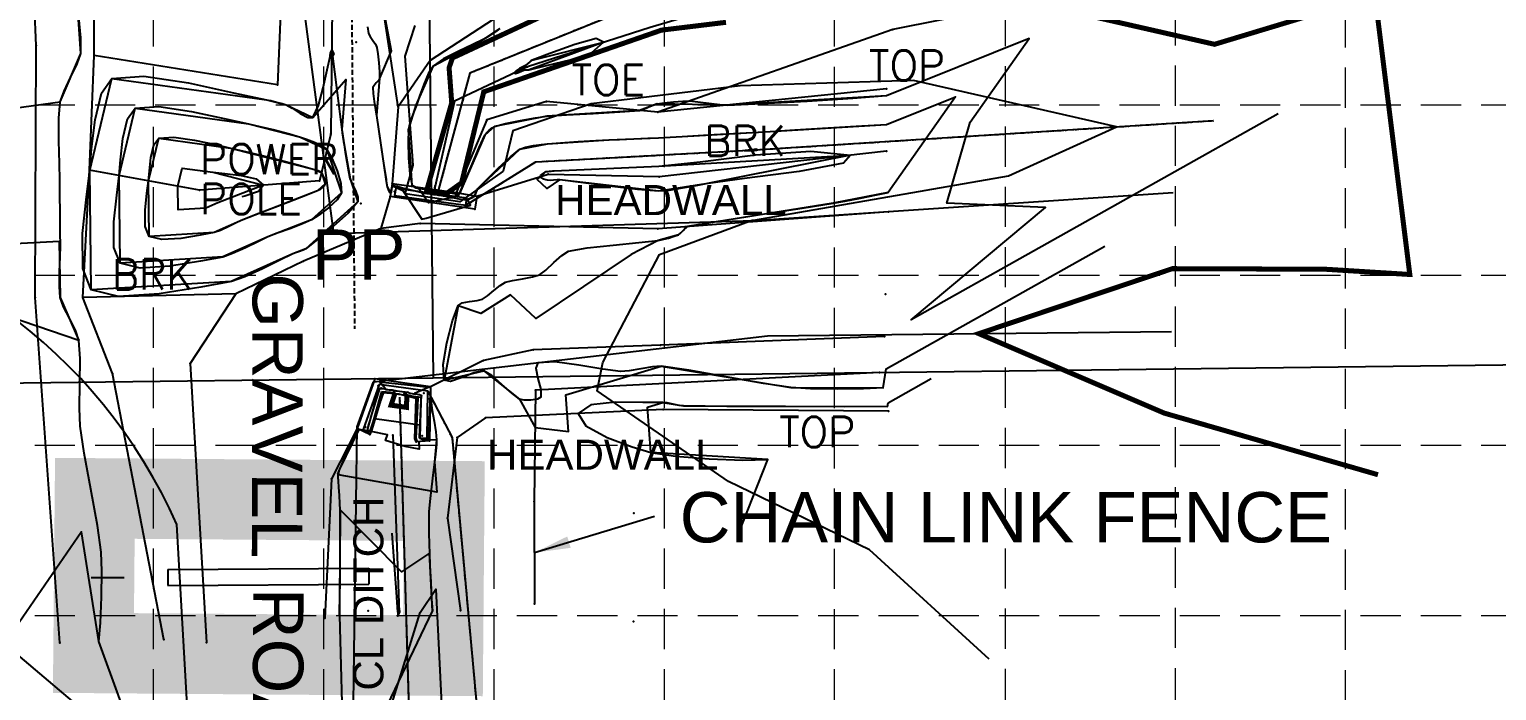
# Model space of a CAD drawing. Header units: inches. Extents: x 8056544 to 8057224, y 14638228 to 14639314.
# Drawn here: x 8056939.1 to 8057085.2, y 14638543.2 to 14638609 of the extents above; entities that cross this region are included whole.
import ezdxf
from ezdxf.enums import TextEntityAlignment as Align

# ---------------------------------------------------------------- set-up
doc = ezdxf.new("R2010")
doc.units = ezdxf.units.IN
doc.header["$MEASUREMENT"] = 0
for name, pattern in [('DASHED', [0.75, 0.5, -0.25]), ('DASHED2', [0.375, 0.25, -0.125]), ('HIDDEN', [0.375, 0.25, -0.125]), ('HIDDEN2', [0.1875, 0.125, -0.0625]), ('PHANTOM2', [1.25, 0.625, -0.125, 0.125, -0.125, 0.125, -0.125])]:
    doc.linetypes.add(name, pattern=pattern)
for name, color, linetype in [('BOUNDARY', 4, 'PL2'), ('EC', 35, 'Continuous'), ('EX-ELEC-TX', 5, 'Continuous'), ('EX-FENCE', 2, 'FENCELINE1'), ('EX-GRAVEL', 5, 'Continuous'), ('EX-HEADWALL', 5, 'Continuous'), ('EX-HEADWALL-TX', 5, 'Continuous'), ('EX-PAV-GRAVEL', 21, 'Continuous'), ('EX-SD', 21, 'STORMDRAIN'), ('EX-SLOPE-BTM-', 5, 'DASHED2'), ('EX-SLOPE-TOP-', 5, 'PHANTOM2'), ('EX-TEXT', 2, 'Continuous'), ('FN-6TXT', 6, 'Continuous'), ('FN-CULVERT', 4, 'HIDDEN2'), ('GRID', 254, 'HIDDEN'), ('LIMITS OF DISTURBANCE', 1, 'HIDDEN'), ('PCM', 7, 'DASHED'), ('POINT', 7, 'Continuous'), ('SRF-FLT-', 5, 'Continuous')]:
    doc.layers.add(name, color=color, linetype=linetype)
doc.styles.add('ROMANF', font='ROMANF.SHX')
doc.styles.add('ROMANS', font='romans.shx', dxfattribs={"height": 3})
doc.styles.get("Standard").update_dxf_attribs({"font": 'ARIAL.TTF'})
doc.styles.add('STD', font='SIMPLEX')
doc.linetypes.add('BARBWIRE_1', pattern='A,1,-0.1,["X",Standard,S=0.075,R=0,X=-0.025,Y=-0.0375],-0.1', length=1.2)
doc.linetypes.add('FENCELINE1', pattern='A,0.25,-0.1,[133,ltypeshp.shx,S=0.1,R=0,X=-0.1,Y=0],-0.1,1', length=1.45)
doc.linetypes.add('PL2', pattern='A,0.625,-0.058095,["l",ROMANF,S=0.14,R=0,X=0,Y=-0.055],-0.161905,0.625,-0.125,0.125,-0.125,0.125,-0.125', length=2.095)
doc.linetypes.add('STORMDRAIN', pattern='A,0.25,-0.052381,["SD",Standard,S=0.1,R=0,X=0,Y=-0.08],-0.447619,0.25,-0.1,0.25,-0.1,0.25,-0.1,0.25,-0.1', length=2.15)
doc.dimstyles.get("Standard").update_dxf_attribs({"dimtxt": 0.18, "dimasz": 0.18, "dimexe": 0.18, "dimexo": 0.0625, "dimgap": 0.09, "dimtad": 0, "dimtih": 1, "dimtoh": 1, "dimdec": 4, "dimzin": 0, "dimdsep": 46, "dimtxsty": 'Standard', "dimcen": 0.09, "dimadec": 0, "dimazin": 0, "dimtfac": 1, "dimtdec": 4, "dimtofl": 0, "dimtmove": 0, "dimatfit": 3, "dimfxl": 0, "dimtolj": 1, "dimtzin": 0, "dimarcsym": 0})

# ---------------------------------------------------------------- blocks, each defined once
blk = doc.blocks.new('TICK-47', base_point=(100, 100))
blk.add_line((100, 101), (100, 99))

msp = doc.modelspace()

# ---------------------------------------------------------------- linework, layer by layer
at = {"layer": 'BOUNDARY', "color": 7, "linetype": 'Continuous'}
for p, q in [((8056978.8, 14638624.26), (8056979.3, 14638574.3)), ((8056978.8, 14638624.26), (8056979.3, 14638574.3)), ((8057159.29, 14638576.48), (8056979.3, 14638574.3)), ((8057159.29, 14638576.48), (8056979.3, 14638574.3)), ((8056979.3, 14638574.3), (8056632.17, 14638570.08)), ((8056979.3, 14638574.3), (8056632.17, 14638570.08))]:
    msp.add_line(p, q, dxfattribs=at)
at = {"layer": 'EC'}
for points in [[(8056942.15, 14638547.94), (8056939.7, 14638582.34), (8056939.78, 14638607.41), (8056938.62, 14638634.86), (8056934.99, 14638673.34), (8056927.73, 14638724.35), (8056922.71, 14638778.17), (8056910.78, 14638827.47), (8056902.19, 14638878.94), (8056896.93, 14638914.47), (8056897.4, 14638929)], [(8056952.51, 14638548.26), (8056947.4, 14638574.75), (8056944.43, 14638582.33), (8056945.11, 14638595), (8056945.55, 14638606.42), (8056945.43, 14638636.45), (8056941.66, 14638673.68), (8056935.19, 14638726.43), (8056929.57, 14638779.37), (8056916.72, 14638829.46), (8056910.94, 14638862.66)], [(8057108.05, 14638663.43), (8057101.24, 14638652.02), (8057095.95, 14638645.15), (8057085.53, 14638635.07), (8057074.27, 14638629.66), (8057060.86, 14638624.61), (8057043.34, 14638621.57), (8057021.77, 14638615.4), (8057000.91, 14638609.22), (8056988.7, 14638605.31), (8056981.44, 14638601.89), (8056979.47, 14638593.29)], [(8057062.45, 14638630.08), (8057042.96, 14638625.5), (8057017.67, 14638622.6), (8056997.61, 14638617.8), (8056985.28, 14638610.01), (8056979.03, 14638605.94), (8056975.83, 14638601.3), (8056972.73, 14638621.53), (8056969.16, 14638625.87), (8056964.48, 14638619.25), (8056963.82, 14638603.5), (8056945.55, 14638606.42)], [(8056969.16, 14638625.87), (8056969.34, 14638617.76), (8056969.12, 14638598.61), (8056967.99, 14638593.96), (8056956.05, 14638593.02), (8056945.11, 14638595)], [(8057044.78, 14638612.96), (8057025.09, 14638609.03)], [(8057025.09, 14638609.03), (8057001.69, 14638600.78), (8056990.6, 14638601.83), (8056984.67, 14638600.02), (8056981.59, 14638592.75)], [(8057024.46, 14638603.12), (8057001.69, 14638600.78)], [(8056975.83, 14638601.3), (8056975.22, 14638593.63)], [(8057024.46, 14638596.89), (8057001.81, 14638594.36), (8056990.76, 14638594.59), (8056983.66, 14638592.39)], [(8056983.66, 14638592.39), (8056981.59, 14638592.75), (8056975.22, 14638593.63), (8056975.03, 14638592.39)], [(8056983.66, 14638592.39), (8056983.47, 14638591.13), (8056975.03, 14638592.39), (8056974.11, 14638589.21)], [(8056959.65, 14638582.69), (8056944.43, 14638582.33)], [(8056979.04, 14638573.44), (8056978.96, 14638568.07), (8056977.63, 14638567.96), (8056977.5, 14638568.3), (8056977.63, 14638572.28), (8056975.91, 14638572.69), (8056974.29, 14638572.85), (8056973.16, 14638569.07), (8056973, 14638568.7), (8056971.76, 14638569.27)], [(8057024.65, 14638571.02), (8057002.2, 14638571.18), (8056984.53, 14638570.35), (8056981.69, 14638568.4), (8056980.74, 14638560.35), (8056982.03, 14638551.16)], [(8056975.3, 14638568.63), (8056975.93, 14638551.01)]]:
    msp.add_lwpolyline(points, dxfattribs=at)
at = {"layer": 'EC', "linetype": 'Continuous'}
for points in [[(8056972.62, 14638620.24), (8056975.12, 14638606.89), (8056973.97, 14638604.16), (8056973.67, 14638600.44), (8056974.61, 14638594.12), (8056974.75, 14638593.34), (8056975.08, 14638592.73), (8056975.28, 14638593.46), (8056976.28, 14638592.97), (8056978.19, 14638590.12), (8056978.63, 14638590.23), (8056983.03, 14638591.51), (8056982.69, 14638592.07), (8056983.44, 14638592.42), (8056983.76, 14638593.17), (8056987.95, 14638597.1), (8056990.7, 14638597.63), (8056996.81, 14638598.02), (8057001.74, 14638598.24), (8057012.85, 14638598.87), (8057024.46, 14638599.56), (8057031.31, 14638602.31), (8057024.6, 14638592.78), (8057019.13, 14638591.71), (8057004.65, 14638589.39), (8057003.75, 14638588.58), (8057001.7, 14638588), (8056999.02, 14638586.6), (8056989.55, 14638580.23), (8056987.02, 14638582.58), (8056984.06, 14638580.73), (8056981.8, 14638581.51), (8056980.41, 14638574.11), (8056984.36, 14638575.03), (8056987.92, 14638572.22), (8056989.46, 14638569.37), (8056992.8, 14638568.97), (8056992.51, 14638572.64), (8057002.02, 14638575.48), (8057014.94, 14638573.36), (8057024.11, 14638573.33), (8057024.42, 14638575.22), (8057046.17, 14638587.43)], [(8056933.95, 14638600.67), (8056942.18, 14638601.82), (8056944.24, 14638606.64), (8056943.72, 14638613.93)], [(8057063.46, 14638600.62), (8057026.92, 14638580.1), (8057040.28, 14638591.28), (8057030.47, 14638591.72), (8057032.79, 14638599.79), (8057038.66, 14638608.12), (8057024.46, 14638602.42), (8057008.63, 14638601.49), (8057001.62, 14638601.61), (8056999.84, 14638600.95), (8056990.64, 14638600.37), (8056985.41, 14638599.37), (8056984.47, 14638598.48), (8056981.95, 14638592.68), (8056981.8, 14638592.62), (8056981.87, 14638592.51), (8056981.02, 14638592.26), (8056978.84, 14638591.74), (8056977.91, 14638593.13), (8056977.23, 14638593.47), (8056976.86, 14638599.04), (8056977.63, 14638601.49), (8056979.35, 14638605.41), (8056984.36, 14638608.05), (8056985.94, 14638609.1)], [(8057009.66, 14638558.64), (8057012.63, 14638566.2), (8057000.99, 14638566.91), (8057000.64, 14638571.42), (8057002.17, 14638571.88), (8057004.25, 14638571.53), (8057024.54, 14638571.47), (8057024.6, 14638571.85), (8057028.88, 14638574.25)]]:
    msp.add_lwpolyline(points, dxfattribs=at)
at = {"layer": 'EC', "elevation": 680, "flags": 128}
for points in [[(8057008.47, 14638609.73, 0.5, 0.5, 0), (8057002.04, 14638608.95, 0.5, 0.5, 0), (8056984.35, 14638602.81, 0.5, 0.5, 0), (8056982.14, 14638593.74, 0.5, 0.5, 0), (8056980.6, 14638592.65, 0.5, 0.5, 0), (8056978.65, 14638592.92, 0.5, 0.5, 0), (8056981.16, 14638601.72, 0.5, 0.5, 0), (8056980.9, 14638605.21, 0.5, 0.5, 0), (8056981.23, 14638606.18, 0.5, 0.5, 0), (8056994.94, 14638612.57, 0.5, 0.5, 0)], [(8057073.38, 14638564.68, 0.5, 0.5, 0), (8057052.12, 14638570.81, 0.5, 0.5, 0), (8057033.64, 14638578.73, 0.5, 0.5, 0), (8057052.91, 14638585.2, 0.5, 0.5, 0), (8057068.18, 14638585.14, 0.5, 0.5, 0), (8057076.55, 14638584.62, 0.5, 0.5, 0), (8057073.08, 14638612.36, 0.5, 0.5, 0), (8057057.11, 14638607.54, 0.5, 0.5, 0), (8057042.84, 14638610.79, 0.5, 0.5, 0)]]:
    msp.add_lwpolyline(points, format="xyseb", dxfattribs=at)
at = {"layer": 'EC', "flags": 128}
for points, elevation in [([(8057034.66, 14638546.32), (8057022.76, 14638557.19), (8057008.71, 14638564), (8056995.63, 14638573.05), (8056996.19, 14638575.84), (8057001.85, 14638586.6), (8057011.07, 14638590.03), (8057011.24, 14638590.03), (8057036.61, 14638594.45), (8057047.35, 14638599.33), (8057027.14, 14638603.94), (8057009.87, 14638603.4), (8056995.04, 14638601.6), (8056987.26, 14638598.91), (8056986.29, 14638594.91), (8056981.97, 14638591.86), (8056976.52, 14638592.64), (8056977.33, 14638595.51), (8056976.51, 14638606.37), (8056977.53, 14638609.41)], 681), ([(8057010.38, 14638596.97), (8057011.29, 14638596.96), (8057011.52, 14638597), (8057011.62, 14638597.04), (8057011.44, 14638597.09), (8057011.28, 14638597.08), (8057010.38, 14638596.97)], 682), ([(8056978.02, 14638569.6), (8056973.47, 14638570.25)], 681), ([(8056972.05, 14638530.65), (8056972.09, 14638531.82), (8056978.02, 14638550.96), (8056979.58, 14638553.27), (8056980.69, 14638531.04), (8056978.39, 14638527.63)], 681)]:
    msp.add_lwpolyline(points, dxfattribs=dict(at, elevation=elevation))
at = {"layer": 'EC', "linetype": 'Continuous'}
for points in [[(8056989.18, 14638605.97), (8056996.29, 14638607.74), (8056988.87, 14638605), (8056988.45, 14638604.98), (8056987.38, 14638604.69), (8056988.58, 14638605.47)], [(8056965.34, 14638586.68), (8056959.21, 14638583.93), (8056945.26, 14638583.09), (8056945.14, 14638594.99), (8056947.33, 14638604.15), (8056962.72, 14638602.01), (8056964.69, 14638601.51), (8056967.32, 14638600.26), (8056970.62, 14638604.04), (8056970.22, 14638599.05), (8056970.44, 14638597.53), (8056971.04, 14638594.16), (8056971.82, 14638591.84), (8056966.64, 14638587.18)], [(8056948.06, 14638594.47), (8056949.66, 14638601.18), (8056960.94, 14638599.61), (8056966.09, 14638598.3), (8056968.74, 14638597.05), (8056970.19, 14638592.74), (8056967.21, 14638590.06), (8056962.85, 14638588.37), (8056958.37, 14638586.37), (8056948.14, 14638585.74)], [(8056950.98, 14638593.94), (8056951.99, 14638598.2), (8056959.15, 14638597.2), (8056967.5, 14638595.09), (8056968.19, 14638594.77), (8056968.57, 14638593.64), (8056967.79, 14638592.94), (8056960.37, 14638590.07), (8056957.52, 14638588.8), (8056951.03, 14638588.4)], [(8057020.87, 14638596.49), (8057006.45, 14638593.65), (8057001.77, 14638592.9), (8056991.9, 14638594.03), (8056990.64, 14638593.18), (8056989.68, 14638594.08), (8056989.96, 14638594.34), (8056990.49, 14638594.84), (8056990.76, 14638594.89), (8056991.36, 14638594.93), (8057001.79, 14638595.4)], [(8056956.68, 14638591.23), (8056953.92, 14638591.06), (8056953.9, 14638593.41), (8056954.33, 14638595.22), (8056957.37, 14638594.8), (8056962.42, 14638593.52), (8056957.89, 14638591.77)], [(8056932.82, 14638581.86), (8056933.83, 14638587.5), (8056942.09, 14638587.94), (8056942.17, 14638582.33), (8056944.05, 14638578.05)], [(8056978, 14638569.89), (8056977.92, 14638568.46), (8056977.97, 14638568.31), (8056978.79, 14638568.18), (8056979.66, 14638568.16), (8056979.45, 14638565.95), (8056979.67, 14638562.95), (8056970.07, 14638564.65), (8056969.83, 14638564.73), (8056970.01, 14638565.22), (8056971.96, 14638569.17), (8056972.84, 14638568.97), (8056972.81, 14638569.26), (8056973.21, 14638570.69), (8056974.01, 14638573.28), (8056974.56, 14638573.24), (8056973.97, 14638573.92), (8056978.91, 14638573.41), (8056977.47, 14638572.76), (8056978.11, 14638572.61)], [(8056974.21, 14638572.96), (8056975.5, 14638572.86), (8056975.32, 14638573.07), (8056976.82, 14638572.91), (8056976.38, 14638572.72), (8056977.78, 14638572.38), (8056977.75, 14638571.52), (8056977.58, 14638568.33), (8056977.68, 14638568.01), (8056977.87, 14638567.98), (8056977.92, 14638567.23), (8056976.54, 14638567.48), (8056974.57, 14638568.1), (8056974.76, 14638568.64), (8056973.13, 14638569), (8056973.12, 14638569.09), (8056973.99, 14638572.26)], [(8056970, 14638550.65), (8056970.36, 14638536.98), (8056970.3, 14638532.37), (8056979.24, 14638551.09), (8056978.94, 14638556.86), (8056976.16, 14638555), (8056970.06, 14638561.2)], [(8056950.35, 14638536.21), (8056946.03, 14638548.06), (8056944.31, 14638558.98), (8056936.65, 14638547.85)], [(8056975.81, 14638551.01), (8056975.81, 14638550.61), (8056976, 14638551.01), (8056975.99, 14638551.13)]]:
    msp.add_lwpolyline(points, close=True, dxfattribs=at)
at = {"layer": 'EC', "const_width": 0.5, "elevation": 680, "flags": 128}
msp.add_lwpolyline([(8056976.69, 14638572.59), (8056976.66, 14638571.39), (8056975.12, 14638571.61), (8056975.5, 14638572.75)], dxfattribs=at)
at = {"layer": 'EC'}
for points in [[(8056946.03, 14638548.06, 681), (8056946.19, 14638549.94, 681), (8056946.3, 14638552.51, 681), (8056946.33, 14638555.07, 681), (8056946.26, 14638556.96, 681), (8056946.26, 14638556.96, 681), (8056945.88, 14638559.64, 681), (8056945.23, 14638563.23, 681), (8056944.58, 14638566.83, 681), (8056944.17, 14638569.5, 681), (8056944.17, 14638569.5, 681), (8056944.11, 14638571.32, 681), (8056944.14, 14638573.78, 681), (8056944.16, 14638576.24, 681), (8056944.05, 14638578.05, 681), (8056944.05, 14638578.05, 681), (8056943.72, 14638578.98, 681), (8056943.13, 14638580.2, 681), (8056942.52, 14638581.41, 681), (8056942.17, 14638582.33, 681), (8056942.17, 14638582.33, 681), (8056942.1, 14638583.41, 681), (8056942.12, 14638584.89, 681), (8056942.18, 14638586.37, 681), (8056942.21, 14638587.46, 681), (8056942.21, 14638587.46, 681), (8056942.19, 14638588.85, 681), (8056942.17, 14638590.73, 681), (8056942.14, 14638592.61, 681), (8056942.13, 14638594, 681), (8056942.13, 14638594, 681), (8056942.1, 14638595.66, 681), (8056942.06, 14638597.92, 681), (8056942.06, 14638600.17, 681), (8056942.18, 14638601.82, 681), (8056942.18, 14638601.82, 681), (8056942.56, 14638602.86, 681), (8056943.22, 14638604.23, 681), (8056943.88, 14638605.59, 681), (8056944.24, 14638606.64, 681), (8056944.24, 14638606.64, 681), (8056944.23, 14638608.19, 681), (8056944.03, 14638610.28, 681)], [(8056972.76, 14638609.27, 681), (8056972.89, 14638608.61, 681), (8056972.89, 14638608.61, 681), (8056973.05, 14638608.31, 681), (8056973.31, 14638607.92, 681), (8056973.57, 14638607.54, 681), (8056973.71, 14638607.23, 681), (8056973.71, 14638607.23, 681), (8056973.82, 14638606.59, 681), (8056973.92, 14638605.7, 681), (8056973.98, 14638604.81, 681), (8056973.97, 14638604.15, 681), (8056973.97, 14638604.15, 681), (8056973.86, 14638603.95, 681), (8056973.64, 14638603.7, 681), (8056973.43, 14638603.45, 681), (8056973.32, 14638603.25, 681), (8056973.32, 14638603.25, 681), (8056973.34, 14638602.65, 681), (8056973.45, 14638601.84, 681), (8056973.58, 14638601.03, 681), (8056973.67, 14638600.44, 681), (8056973.67, 14638600.44, 681), (8056973.87, 14638599.09, 681), (8056974.14, 14638597.28, 681), (8056974.41, 14638595.46, 681), (8056974.62, 14638594.12, 681), (8056974.62, 14638594.12, 681), (8056974.64, 14638593.95, 681), (8056974.67, 14638593.73, 681), (8056974.71, 14638593.5, 681), (8056974.75, 14638593.34, 681), (8056974.75, 14638593.34, 681), (8056974.8, 14638593.18, 681), (8056974.88, 14638592.97, 681), (8056974.98, 14638592.79, 681), (8056975.08, 14638592.73, 681), (8056975.08, 14638592.73, 681), (8056975.16, 14638592.84, 681), (8056975.2, 14638593.07, 681), (8056975.22, 14638593.31, 681), (8056975.28, 14638593.46, 681), (8056975.28, 14638593.46, 681), (8056975.36, 14638593.48, 681), (8056975.5, 14638593.46, 681), (8056975.64, 14638593.42, 681), (8056975.74, 14638593.4, 681), (8056975.74, 14638593.4, 681), (8056976.26, 14638593.26, 681), (8056976.96, 14638593.08, 681), (8056977.66, 14638592.9, 681), (8056978.18, 14638592.77, 681), (8056978.18, 14638592.77, 681), (8056978.4, 14638592.73, 681), (8056978.69, 14638592.69, 681), (8056978.98, 14638592.65, 681), (8056979.2, 14638592.62, 681), (8056979.2, 14638592.62, 681), (8056979.22, 14638592.62, 681), (8056979.24, 14638592.61, 681), (8056979.26, 14638592.61, 681), (8056979.28, 14638592.61, 681), (8056979.28, 14638592.61, 681), (8056979.39, 14638592.59, 681), (8056979.55, 14638592.57, 681), (8056979.71, 14638592.54, 681), (8056979.83, 14638592.53, 681), (8056979.83, 14638592.53, 681), (8056979.95, 14638592.51, 681), (8056980.13, 14638592.49, 681), (8056980.3, 14638592.46, 681), (8056980.43, 14638592.44, 681), (8056980.43, 14638592.44, 681), (8056980.57, 14638592.41, 681), (8056980.75, 14638592.37, 681), (8056980.93, 14638592.33, 681), (8056981.07, 14638592.3, 681), (8056981.07, 14638592.3, 681), (8056981.41, 14638592.24, 681), (8056981.88, 14638592.16, 681), (8056982.35, 14638592.09, 681), (8056982.69, 14638592.07, 681), (8056982.69, 14638592.07, 681), (8056982.86, 14638592.11, 681), (8056983.08, 14638592.21, 681), (8056983.29, 14638592.32, 681), (8056983.44, 14638592.42, 681), (8056983.44, 14638592.42, 681), (8056983.52, 14638592.57, 681), (8056983.6, 14638592.8, 681), (8056983.68, 14638593.02, 681), (8056983.76, 14638593.17, 681), (8056983.76, 14638593.17, 681), (8056984.62, 14638594.05, 681), (8056985.79, 14638595.22, 681), (8056987, 14638596.35, 681), (8056987.95, 14638597.1, 681), (8056987.95, 14638597.1, 681), (8056988.5, 14638597.31, 681), (8056989.29, 14638597.46, 681), (8056990.1, 14638597.57, 681), (8056990.7, 14638597.63, 681), (8056990.7, 14638597.63, 681), (8056991.99, 14638597.74, 681), (8056993.75, 14638597.85, 681), (8056995.51, 14638597.95, 681), (8056996.82, 14638598.02, 681), (8056996.82, 14638598.02, 681), (8056997.86, 14638598.07, 681), (8056999.28, 14638598.13, 681), (8057000.69, 14638598.19, 681), (8057001.74, 14638598.24, 681), (8057001.74, 14638598.24, 681), (8057004.1, 14638598.37, 681), (8057007.29, 14638598.55, 681), (8057010.49, 14638598.74, 681), (8057012.85, 14638598.87, 681), (8057012.85, 14638598.87, 681), (8057015.32, 14638599.02, 681), (8057018.65, 14638599.22, 681), (8057021.99, 14638599.41, 681), (8057024.46, 14638599.56, 681)], [(8056985.94, 14638609.1, 680), (8056985.62, 14638608.86, 680), (8056985.16, 14638608.56, 680), (8056984.7, 14638608.26, 680), (8056984.36, 14638608.05, 680), (8056984.36, 14638608.05, 680), (8056983.27, 14638607.52, 680), (8056981.79, 14638606.83, 680), (8056980.34, 14638606.08, 680), (8056979.35, 14638605.41, 680), (8056979.35, 14638605.41, 680), (8056978.86, 14638604.66, 680), (8056978.38, 14638603.53, 680), (8056977.95, 14638602.36, 680), (8056977.64, 14638601.49, 680), (8056977.64, 14638601.49, 680), (8056977.44, 14638600.98, 680), (8056977.19, 14638600.28, 680), (8056976.97, 14638599.57, 680), (8056976.86, 14638599.04, 680), (8056976.86, 14638599.04, 680), (8056976.83, 14638597.84, 680), (8056976.86, 14638596.22, 680), (8056976.98, 14638594.61, 680), (8056977.23, 14638593.47, 680), (8056977.23, 14638593.47, 680), (8056977.58, 14638593.25, 680), (8056978.21, 14638593.15, 680), (8056978.89, 14638593.12, 680), (8056979.39, 14638593.08, 680), (8056979.39, 14638593.08, 680), (8056979.43, 14638593.08, 680), (8056979.48, 14638593.07, 680), (8056979.54, 14638593.06, 680), (8056979.58, 14638593.05, 680), (8056979.58, 14638593.05, 680), (8056979.71, 14638593.03, 680), (8056979.89, 14638593, 680), (8056980.07, 14638592.96, 680), (8056980.2, 14638592.94, 680), (8056980.2, 14638592.94, 680), (8056980.47, 14638592.88, 680), (8056980.85, 14638592.8, 680), (8056981.22, 14638592.72, 680), (8056981.49, 14638592.66, 680), (8056981.49, 14638592.66, 680), (8056981.56, 14638592.65, 680), (8056981.65, 14638592.63, 680), (8056981.74, 14638592.62, 680), (8056981.8, 14638592.62, 680), (8056981.8, 14638592.62, 680), (8056981.84, 14638592.62, 680), (8056981.88, 14638592.64, 680), (8056981.92, 14638592.66, 680), (8056981.95, 14638592.68, 680), (8056981.95, 14638592.68, 680), (8056982.48, 14638593.92, 680), (8056983.19, 14638595.59, 680), (8056983.9, 14638597.26, 680), (8056984.47, 14638598.48, 680), (8056984.47, 14638598.48, 680), (8056984.63, 14638598.71, 680), (8056984.89, 14638598.98, 680), (8056985.18, 14638599.23, 680), (8056985.41, 14638599.37, 680), (8056985.41, 14638599.37, 680), (8056986.51, 14638599.64, 680), (8056988.01, 14638599.94, 680), (8056989.51, 14638600.21, 680), (8056990.64, 14638600.37, 680), (8056990.64, 14638600.37, 680), (8056992.59, 14638600.52, 680), (8056995.24, 14638600.66, 680), (8056997.89, 14638600.8, 680), (8056999.84, 14638600.95, 680), (8056999.84, 14638600.95, 680), (8057000.23, 14638601.06, 680), (8057000.73, 14638601.27, 680), (8057001.23, 14638601.48, 680), (8057001.62, 14638601.61, 680), (8057001.62, 14638601.61, 680), (8057002.3, 14638601.71, 680), (8057003.24, 14638601.8, 680), (8057004.17, 14638601.87, 680), (8057004.87, 14638601.9, 680), (8057004.87, 14638601.9, 680), (8057005.67, 14638601.82, 680), (8057006.76, 14638601.68, 680), (8057007.84, 14638601.54, 680), (8057008.64, 14638601.49, 680), (8057008.64, 14638601.49, 680), (8057012.01, 14638601.63, 680), (8057016.56, 14638601.88, 680), (8057021.11, 14638602.17, 680), (8057024.46, 14638602.43, 680)], [(8056996.27, 14638607.74, 679), (8056995.54, 14638608.11, 679), (8056993.41, 14638607.53, 679), (8056990.94, 14638606.62, 679), (8056989.18, 14638605.97, 679), (8056989.18, 14638605.97, 679), (8056989.04, 14638605.89, 679), (8056988.87, 14638605.74, 679), (8056988.7, 14638605.58, 679), (8056988.58, 14638605.47, 679), (8056988.58, 14638605.47, 679), (8056988.3, 14638605.32, 679), (8056987.92, 14638605.12, 679), (8056987.57, 14638604.9, 679), (8056987.38, 14638604.69, 679), (8056987.38, 14638604.69, 679), (8056987.5, 14638604.64, 679), (8056987.82, 14638604.74, 679), (8056988.19, 14638604.89, 679), (8056988.45, 14638604.99, 679), (8056988.45, 14638604.99, 679), (8056988.54, 14638604.99, 679), (8056988.66, 14638604.99, 679), (8056988.78, 14638604.99, 679), (8056988.87, 14638605, 679), (8056988.87, 14638605, 679), (8056990.59, 14638605.43, 679), (8056992.95, 14638606, 679), (8056995.12, 14638606.74, 679), (8056996.27, 14638607.74, 679)], [(8056970.44, 14638597.53, 682), (8056970.56, 14638596.81, 682), (8056970.72, 14638595.84, 682), (8056970.89, 14638594.88, 682), (8056971.03, 14638594.17, 682), (8056971.03, 14638594.17, 682), (8056971.24, 14638593.66, 682), (8056971.57, 14638592.98, 682), (8056971.82, 14638592.31, 682), (8056971.82, 14638591.84, 682), (8056971.82, 14638591.84, 682), (8056970.85, 14638590.74, 682), (8056969.36, 14638589.4, 682), (8056967.8, 14638588.11, 682), (8056966.64, 14638587.18, 682), (8056966.64, 14638587.18, 682), (8056966.38, 14638587.04, 682), (8056966, 14638586.9, 682), (8056965.61, 14638586.78, 682), (8056965.33, 14638586.68, 682), (8056965.33, 14638586.68, 682), (8056964.05, 14638586.05, 682), (8056962.31, 14638585.19, 682), (8056960.56, 14638584.39, 682), (8056959.22, 14638583.93, 682), (8056959.22, 14638583.93, 682), (8056956.18, 14638583.35, 682), (8056952.03, 14638582.68, 682), (8056947.97, 14638582.42, 682), (8056945.26, 14638583.09, 682), (8056945.26, 14638583.09, 682), (8056944.42, 14638585.23, 682), (8056944.41, 14638588.7, 682), (8056944.8, 14638592.34, 682), (8056945.14, 14638594.99, 682), (8056945.14, 14638594.99, 682), (8056945.31, 14638597.12, 682), (8056945.65, 14638600.02, 682), (8056946.28, 14638602.69, 682), (8056947.33, 14638604.15, 682), (8056947.33, 14638604.15, 682), (8056950.51, 14638604.37, 682), (8056954.94, 14638603.69, 682), (8056959.42, 14638602.7, 682), (8056962.72, 14638602.01, 682), (8056962.72, 14638602.01, 682), (8056963.14, 14638601.93, 682), (8056963.71, 14638601.79, 682), (8056964.28, 14638601.64, 682), (8056964.69, 14638601.51, 682), (8056964.69, 14638601.51, 682), (8056965.28, 14638601.17, 682), (8056966.06, 14638600.65, 682), (8056966.82, 14638600.25, 682), (8056967.33, 14638600.26, 682), (8056967.33, 14638600.26, 682), (8056967.9, 14638601.44, 682), (8056968.37, 14638603.19, 682), (8056968.75, 14638605, 682), (8056969.05, 14638606.33, 682), (8056969.05, 14638606.33, 682), (8056969.07, 14638606.47, 682), (8056969.1, 14638606.66, 682), (8056969.15, 14638606.84, 682), (8056969.22, 14638606.94, 682), (8056969.22, 14638606.94, 682), (8056969.28, 14638606.91, 682), (8056969.34, 14638606.79, 682), (8056969.39, 14638606.64, 682), (8056969.42, 14638606.53, 682), (8056969.42, 14638606.53, 682), (8056969.4, 14638606.49, 682), (8056969.35, 14638606.45, 682), (8056969.31, 14638606.4, 682), (8056969.29, 14638606.36, 682), (8056969.29, 14638606.36, 682), (8056969.48, 14638604.8, 682), (8056969.74, 14638602.7, 682), (8056970.01, 14638600.6, 682), (8056970.22, 14638599.05, 682), (8056970.22, 14638599.05, 682), (8056970.26, 14638598.72, 682), (8056970.33, 14638598.29, 682), (8056970.39, 14638597.85, 682), (8056970.44, 14638597.53, 682)], [(8056960.94, 14638599.61, 683), (8056962.04, 14638599.37, 683), (8056963.53, 14638599.01, 683), (8056965.01, 14638598.62, 683), (8056966.09, 14638598.3, 683), (8056966.09, 14638598.3, 683), (8056966.69, 14638598.1, 683), (8056967.5, 14638597.78, 683), (8056968.26, 14638597.42, 683), (8056968.74, 14638597.05, 683), (8056968.74, 14638597.05, 683), (8056969.22, 14638596.19, 683), (8056969.74, 14638594.95, 683), (8056970.12, 14638593.69, 683), (8056970.19, 14638592.74, 683), (8056970.19, 14638592.74, 683), (8056969.75, 14638592.05, 683), (8056968.89, 14638591.26, 683), (8056967.94, 14638590.54, 683), (8056967.21, 14638590.06, 683), (8056967.21, 14638590.06, 683), (8056966.31, 14638589.65, 683), (8056965.05, 14638589.17, 683), (8056963.78, 14638588.72, 683), (8056962.85, 14638588.37, 683), (8056962.85, 14638588.37, 683), (8056961.91, 14638587.92, 683), (8056960.64, 14638587.29, 683), (8056959.35, 14638586.7, 683), (8056958.37, 14638586.36, 683), (8056958.37, 14638586.36, 683), (8056956.15, 14638585.94, 683), (8056953.1, 14638585.45, 683), (8056950.13, 14638585.26, 683), (8056948.14, 14638585.74, 683), (8056948.14, 14638585.74, 683), (8056947.53, 14638587.31, 683), (8056947.53, 14638589.86, 683), (8056947.81, 14638592.52, 683), (8056948.06, 14638594.47, 683), (8056948.06, 14638594.47, 683), (8056948.19, 14638596.03, 683), (8056948.43, 14638598.15, 683), (8056948.89, 14638600.11, 683), (8056949.66, 14638601.18, 683), (8056949.66, 14638601.18, 683), (8056951.99, 14638601.34, 683), (8056955.24, 14638600.85, 683), (8056958.52, 14638600.14, 683), (8056960.94, 14638599.61, 683)], [(8056959.15, 14638597.2, 684), (8056960.94, 14638596.79, 684), (8056963.34, 14638596.19, 684), (8056965.73, 14638595.56, 684), (8056967.5, 14638595.09, 684), (8056967.5, 14638595.09, 684), (8056967.66, 14638595.04, 684), (8056967.86, 14638594.96, 684), (8056968.06, 14638594.86, 684), (8056968.19, 14638594.77, 684), (8056968.19, 14638594.77, 684), (8056968.31, 14638594.54, 684), (8056968.45, 14638594.22, 684), (8056968.55, 14638593.89, 684), (8056968.57, 14638593.64, 684), (8056968.57, 14638593.64, 684), (8056968.45, 14638593.46, 684), (8056968.23, 14638593.25, 684), (8056967.98, 14638593.06, 684), (8056967.79, 14638592.94, 684), (8056967.79, 14638592.94, 684), (8056966.22, 14638592.31, 684), (8056964.09, 14638591.49, 684), (8056961.95, 14638590.68, 684), (8056960.37, 14638590.07, 684), (8056960.37, 14638590.07, 684), (8056959.77, 14638589.79, 684), (8056958.96, 14638589.39, 684), (8056958.15, 14638589.01, 684), (8056957.52, 14638588.8, 684), (8056957.52, 14638588.8, 684), (8056956.11, 14638588.53, 684), (8056954.18, 14638588.21, 684), (8056952.29, 14638588.09, 684), (8056951.03, 14638588.4, 684), (8056951.03, 14638588.4, 684), (8056950.64, 14638589.4, 684), (8056950.64, 14638591.01, 684), (8056950.82, 14638592.71, 684), (8056950.98, 14638593.94, 684), (8056950.98, 14638593.94, 684), (8056951.06, 14638594.93, 684), (8056951.21, 14638596.28, 684), (8056951.51, 14638597.52, 684), (8056951.99, 14638598.2, 684), (8056951.99, 14638598.2, 684), (8056953.48, 14638598.31, 684), (8056955.54, 14638598.01, 684), (8056957.63, 14638597.55, 684), (8056959.15, 14638597.2, 684)], [(8056991.36, 14638594.93, 682), (8056993.58, 14638595.03, 682), (8056996.57, 14638595.16, 682), (8056999.57, 14638595.3, 682), (8057001.79, 14638595.4, 682), (8057001.79, 14638595.4, 682), (8057005.88, 14638595.85, 682), (8057011.42, 14638596.52, 682), (8057016.91, 14638596.91, 682), (8057020.85, 14638596.49, 682), (8057020.85, 14638596.49, 682), (8057020.16, 14638595.69, 682), (8057015.76, 14638594.89, 682), (8057010.3, 14638594.18, 682), (8057006.45, 14638593.65, 682), (8057006.45, 14638593.65, 682), (8057005.46, 14638593.46, 682), (8057004.12, 14638593.2, 682), (8057002.77, 14638592.98, 682), (8057001.77, 14638592.9, 682), (8057001.77, 14638592.9, 682), (8056999.67, 14638593.07, 682), (8056996.83, 14638593.41, 682), (8056994, 14638593.78, 682), (8056991.91, 14638594.03, 682), (8056991.91, 14638594.03, 682), (8056991.65, 14638594.03, 682), (8056991.31, 14638594.01, 682), (8056990.96, 14638593.99, 682), (8056990.71, 14638594, 682), (8056990.71, 14638594, 682), (8056990.53, 14638594.04, 682), (8056990.29, 14638594.12, 682), (8056990.07, 14638594.23, 682), (8056989.95, 14638594.34, 682), (8056989.95, 14638594.34, 682), (8056990, 14638594.47, 682), (8056990.16, 14638594.61, 682), (8056990.35, 14638594.75, 682), (8056990.48, 14638594.84, 682), (8056990.48, 14638594.84, 682), (8056990.54, 14638594.86, 682), (8056990.62, 14638594.88, 682), (8056990.7, 14638594.89, 682), (8056990.76, 14638594.89, 682), (8056990.76, 14638594.89, 682), (8056990.88, 14638594.91, 682), (8056991.06, 14638594.92, 682), (8056991.23, 14638594.93, 682), (8056991.36, 14638594.93, 682)], [(8056957.37, 14638594.8, 685), (8056958.57, 14638594.66, 685), (8056960.21, 14638594.47, 685), (8056961.7, 14638594.13, 685), (8056962.42, 14638593.52, 685), (8056962.42, 14638593.52, 685), (8056961.91, 14638592.89, 685), (8056960.55, 14638592.42, 685), (8056960.26, 14638592.35, 685)], [(8057024.11, 14638573.33, 681), (8057022.17, 14638573.24, 681), (8057019.53, 14638573.21, 681), (8057016.89, 14638573.25, 681), (8057014.94, 14638573.36, 681), (8057014.94, 14638573.36, 681), (8057012.19, 14638573.76, 681), (8057008.48, 14638574.42, 681), (8057004.78, 14638575.08, 681), (8057002.02, 14638575.48, 681), (8057002.02, 14638575.48, 681), (8057001.16, 14638575.43, 681), (8056999.99, 14638575.24, 681), (8056998.82, 14638575.04, 681), (8056997.95, 14638574.95, 681), (8056997.95, 14638574.95, 681), (8056996.19, 14638575.18, 681), (8056993.8, 14638575.6, 681), (8056991.43, 14638575.91, 681), (8056989.72, 14638575.83, 681), (8056989.72, 14638575.83, 681), (8056989.54, 14638575.29, 681), (8056989.75, 14638574.27, 681), (8056990.03, 14638573.17, 681), (8056990.04, 14638572.41, 681), (8056990.04, 14638572.41, 681), (8056989.69, 14638572.2, 681), (8056989.05, 14638572.11, 681), (8056988.38, 14638572.12, 681), (8056987.92, 14638572.22, 681), (8056987.92, 14638572.22, 681), (8056987.14, 14638572.79, 681), (8056986.16, 14638573.68, 681), (8056985.17, 14638574.55, 681), (8056984.36, 14638575.03, 681), (8056984.36, 14638575.03, 681), (8056983.45, 14638574.87, 681), (8056982.2, 14638574.36, 681), (8056981.04, 14638573.97, 681), (8056980.41, 14638574.11, 681), (8056980.41, 14638574.11, 681), (8056980.3, 14638575.67, 681), (8056980.66, 14638577.83, 681), (8056981.23, 14638579.99, 681), (8056981.8, 14638581.53, 681), (8056981.8, 14638581.53, 681), (8056982.2, 14638581.79, 681), (8056982.92, 14638581.94, 681), (8056983.69, 14638582.04, 681), (8056984.23, 14638582.17, 681), (8056984.23, 14638582.17, 681), (8056984.72, 14638582.51, 681), (8056985.36, 14638583.02, 681), (8056986, 14638583.52, 681), (8056986.5, 14638583.84, 681), (8056986.5, 14638583.84, 681), (8056987.21, 14638584.03, 681), (8056988.21, 14638584.2, 681), (8056989.21, 14638584.38, 681), (8056989.91, 14638584.59, 681), (8056989.91, 14638584.59, 681), (8056990.54, 14638585.06, 681), (8056991.33, 14638585.8, 681), (8056992.12, 14638586.52, 681), (8056992.78, 14638586.93, 681), (8056992.78, 14638586.93, 681), (8056994.65, 14638587.27, 681), (8056997.22, 14638587.55, 681), (8056999.8, 14638587.79, 681), (8057001.7, 14638588, 681), (8057001.7, 14638588, 681), (8057002.14, 14638588.1, 681), (8057002.74, 14638588.25, 681), (8057003.32, 14638588.42, 681), (8057003.75, 14638588.58, 681), (8057003.75, 14638588.58, 681), (8057003.95, 14638588.74, 681), (8057004.19, 14638589.01, 681), (8057004.44, 14638589.26, 681), (8057004.65, 14638589.39, 681), (8057004.65, 14638589.39, 681), (8057007.72, 14638589.93, 681), (8057011.88, 14638590.58, 681), (8057016.05, 14638591.22, 681), (8057019.13, 14638591.71, 681), (8057019.13, 14638591.71, 681), (8057020.3, 14638591.92, 681), (8057021.87, 14638592.22, 681), (8057023.44, 14638592.54, 681), (8057024.6, 14638592.78, 681)], [(8056970, 14638550.65, 681), (8056970.03, 14638552.89, 681), (8056970.05, 14638555.92, 681), (8056970.06, 14638558.96, 681), (8056970.06, 14638561.2, 681), (8056970.06, 14638561.2, 681), (8056970.03, 14638561.8, 681), (8056969.98, 14638562.62, 681), (8056969.93, 14638563.44, 681), (8056969.89, 14638564.04, 681), (8056969.89, 14638564.04, 681), (8056969.88, 14638564.15, 681), (8056969.86, 14638564.3, 681), (8056969.85, 14638564.45, 681), (8056969.85, 14638564.56, 681), (8056969.85, 14638564.56, 681), (8056969.87, 14638564.7, 681), (8056969.92, 14638564.89, 681), (8056969.97, 14638565.08, 681), (8056970.01, 14638565.22, 681), (8056970.01, 14638565.22, 681), (8056970.4, 14638566.08, 681), (8056970.93, 14638567.23, 681), (8056971.49, 14638568.37, 681), (8056971.96, 14638569.17, 681), (8056971.96, 14638569.17, 681), (8056972.12, 14638569.2, 681), (8056972.37, 14638569.12, 681), (8056972.64, 14638569.01, 681), (8056972.84, 14638568.97, 681), (8056972.84, 14638568.97, 681), (8056972.86, 14638569.01, 681), (8056972.84, 14638569.09, 681), (8056972.82, 14638569.19, 681), (8056972.81, 14638569.26, 681), (8056972.81, 14638569.26, 681), (8056972.89, 14638569.57, 681), (8056973, 14638569.98, 681), (8056973.12, 14638570.39, 681), (8056973.21, 14638570.69, 681), (8056973.21, 14638570.69, 681), (8056973.36, 14638571.25, 681), (8056973.56, 14638572.01, 681), (8056973.79, 14638572.75, 681), (8056974.01, 14638573.28, 681), (8056974.01, 14638573.28, 681), (8056974.12, 14638573.32, 681), (8056974.3, 14638573.28, 681), (8056974.5, 14638573.22, 681), (8056974.65, 14638573.18, 681), (8056974.65, 14638573.18, 681), (8056974.77, 14638573.17, 681), (8056974.94, 14638573.15, 681), (8056975.1, 14638573.14, 681), (8056975.22, 14638573.13, 681), (8056975.22, 14638573.13, 681), (8056975.54, 14638573.08, 681), (8056975.97, 14638573.01, 681), (8056976.4, 14638572.94, 681), (8056976.72, 14638572.89, 681), (8056976.72, 14638572.89, 681), (8056976.85, 14638572.86, 681), (8056977.03, 14638572.81, 681), (8056977.21, 14638572.77, 681), (8056977.34, 14638572.74, 681), (8056977.34, 14638572.74, 681), (8056977.51, 14638572.72, 681), (8056977.73, 14638572.7, 681), (8056977.96, 14638572.67, 681), (8056978.11, 14638572.61, 681), (8056978.11, 14638572.61, 681), (8056978.14, 14638572.53, 681), (8056978.13, 14638572.4, 681), (8056978.1, 14638572.27, 681), (8056978.09, 14638572.17, 681), (8056978.09, 14638572.17, 681), (8056978.07, 14638571.69, 681), (8056978.05, 14638571.03, 681), (8056978.02, 14638570.37, 681), (8056978, 14638569.89, 681), (8056978, 14638569.89, 681), (8056977.98, 14638569.59, 681), (8056977.96, 14638569.17, 681), (8056977.94, 14638568.76, 681), (8056977.92, 14638568.46, 681), (8056977.92, 14638568.46, 681), (8056977.93, 14638568.42, 681), (8056977.93, 14638568.38, 681), (8056977.95, 14638568.33, 681), (8056977.97, 14638568.31, 681), (8056977.97, 14638568.31, 681), (8056978.16, 14638568.25, 681), (8056978.42, 14638568.17, 681), (8056978.67, 14638568.13, 681), (8056978.79, 14638568.18, 681), (8056978.79, 14638568.18, 681), (8056978.91, 14638568.95, 681), (8056978.96, 14638570.01, 681), (8056978.98, 14638571.08, 681), (8056979, 14638571.87, 681), (8056979, 14638571.87, 681), (8056979, 14638571.89, 681), (8056979, 14638571.92, 681), (8056979, 14638571.94, 681), (8056979, 14638571.96, 681), (8056979, 14638571.96, 681), (8056979, 14638571.96, 681), (8056979, 14638571.97, 681), (8056979, 14638571.97, 681), (8056979, 14638571.98, 681), (8056979, 14638571.98, 681), (8056979, 14638572.07, 681), (8056978.99, 14638572.2, 681), (8056978.99, 14638572.31, 681), (8056979.02, 14638572.34, 681), (8056979.02, 14638572.34, 681), (8056979.08, 14638572.27, 681), (8056979.12, 14638572.15, 681), (8056979.14, 14638572.02, 681), (8056979.16, 14638571.92, 681), (8056979.16, 14638571.92, 681), (8056979.15, 14638571.9, 681), (8056979.13, 14638571.88, 681), (8056979.11, 14638571.87, 681), (8056979.1, 14638571.85, 681), (8056979.1, 14638571.85, 681), (8056979.22, 14638571.07, 681), (8056979.4, 14638570.01, 681), (8056979.57, 14638568.95, 681), (8056979.66, 14638568.16, 681), (8056979.66, 14638568.16, 681), (8056979.65, 14638567.69, 681), (8056979.58, 14638567.05, 681), (8056979.51, 14638566.42, 681), (8056979.45, 14638565.95, 681), (8056979.45, 14638565.95, 681), (8056979.32, 14638564.89, 681), (8056979.15, 14638563.46, 681), (8056978.99, 14638562.03, 681), (8056978.89, 14638560.98, 681), (8056978.89, 14638560.98, 681), (8056978.87, 14638560.1, 681), (8056978.89, 14638558.92, 681), (8056978.91, 14638557.73, 681), (8056978.94, 14638556.86, 681), (8056978.94, 14638556.86, 681), (8056978.99, 14638555.63, 681), (8056979.08, 14638553.97, 681), (8056979.16, 14638552.32, 681), (8056979.24, 14638551.09, 681)], [(8057024.54, 14638571.47, 682), (8057020.23, 14638571.45, 682), (8057014.39, 14638571.46, 682), (8057008.56, 14638571.49, 682), (8057004.25, 14638571.53, 682), (8057004.25, 14638571.53, 682), (8057003.8, 14638571.59, 682), (8057003.21, 14638571.72, 682), (8057002.61, 14638571.83, 682), (8057002.17, 14638571.87, 682), (8057002.17, 14638571.87, 682), (8057000.2, 14638571.88, 682), (8056997.48, 14638571.9, 682), (8056995, 14638571.63, 682), (8056993.76, 14638570.78, 682), (8056993.76, 14638570.78, 682), (8056994.51, 14638569.56, 682), (8056996.64, 14638568.39, 682), (8056999.14, 14638567.46, 682), (8057001, 14638566.91, 682), (8057001, 14638566.91, 682), (8057003.44, 14638566.53, 682), (8057006.8, 14638566.25, 682), (8057010.16, 14638566.12, 682), (8057012.64, 14638566.21, 682)], [(8056975.81, 14638551.01, 680), (8056975.66, 14638553, 680), (8056975.46, 14638555.69, 680), (8056975.26, 14638558.38, 680), (8056975.22, 14638558.86, 680)]]:
    msp.add_polyline3d(points, dxfattribs=at)
at = {"layer": 'EX-FENCE', "color": 7, "linetype": 'BARBWIRE_1', "ltscale": 0.6}
for p, q in [((8057023.76, 14638574.86), (8056989.5, 14638573.09)), ((8056989.5, 14638573.09), (8056989.38, 14638562.03)), ((8056989.38, 14638562.03), (8056989.4, 14638551.81))]:
    msp.add_line(p, q, dxfattribs=at)
at = {"layer": 'EX-GRAVEL', "color": 7, "linetype": 'Continuous'}
for points in [[(8056759.61, 14638610.78), (8056809.55, 14638612.28), (8056864.11, 14638612.03), (8056908.59, 14638612.87), (8056966.36, 14638611.56), (8056969.39, 14638588.71)], [(8056969.39, 14638588.71), (8057011.24, 14638589.99), (8057052.99, 14638592.79)], [(8056973.37, 14638573.94), (8057012.61, 14638578.52), (8057052.84, 14638578.93)], [(8056971.24, 14638531.93), (8056971.76, 14638569.45), (8056973.37, 14638573.94)]]:
    msp.add_lwpolyline(points, dxfattribs=at)
msp.add_lwpolyline([(8056955.37, 14638531.9), (8056953.79, 14638559.71, 0.272683), (8056910.72, 14638590.69), (8056862.74, 14638590.98), (8056810.11, 14638591.74), (8056758.39, 14638591.46)], format="xyb", dxfattribs=at)
at = {"layer": 'EX-HEADWALL', "linetype": 'Continuous'}
for points in [[(8056982.56, 14638591.52), (8056982.66, 14638592.22), (8056975.58, 14638593.19), (8056975.48, 14638592.5)], [(8056978.7, 14638568.31), (8056978.79, 14638573), (8056973.95, 14638573.68), (8056972.35, 14638569.17), (8056973.01, 14638568.94), (8056974.41, 14638572.91), (8056978.08, 14638572.39), (8056978, 14638568.33)]]:
    msp.add_lwpolyline(points, close=True, dxfattribs=at)
at = {"layer": 'EX-HEADWALL-TX', "color": 7, "linetype": 'Continuous'}
for points in [[(8056982.3, 14638591.89, 0, 1.25, 0), (8056986.05, 14638591.84, 0, 0, 0), (8056990.65, 14638591.78, 0, 0, 0)], [(8056978.57, 14638570.73, 0, 1.25, 0), (8056981.66, 14638568.6, 0, 0, 0), (8056984.1, 14638566.91, 0, 0, 0)]]:
    msp.add_lwpolyline(points, format="xyseb", dxfattribs=at)
at = {"layer": 'EX-PAV-GRAVEL', "color": 7}
for points in [[(8057024.66, 14638590.86), (8057001.67, 14638589.18), (8056978.02, 14638589.71), (8056974.11, 14638589.21), (8056966.39, 14638585.95), (8056959.65, 14638582.69), (8056955.11, 14638575.74), (8056956.73, 14638547.96)], [(8057024.66, 14638590.86), (8057001.67, 14638589.18), (8056978.02, 14638589.71), (8056974.11, 14638589.21), (8056966.39, 14638585.95), (8056959.65, 14638582.69), (8056955.11, 14638575.74), (8056956.73, 14638547.96)], [(8057024.25, 14638578.45), (8057001.94, 14638577.57), (8056989.28, 14638577.13), (8056984.33, 14638576.04), (8056979.04, 14638573.44), (8056973.49, 14638574.23), (8056971.76, 14638569.27), (8056969.2, 14638564.27), (8056968.54, 14638550.4)]]:
    msp.add_lwpolyline(points, dxfattribs=at)
at = {"layer": 'EX-SLOPE-BTM-'}
for points in [[(8057057.24, 14638617.07), (8057007.4, 14638614.57), (8056982.97, 14638604.66), (8056979.84, 14638593.08)], [(8056977.23, 14638531.12), (8056976, 14638572.39)]]:
    msp.add_lwpolyline(points, dxfattribs=at)
at = {"layer": 'EX-SLOPE-TOP-'}
for points in [[(8056982.56, 14638591.52), (8056989.55, 14638595.84), (8057011.29, 14638597.02), (8057057.02, 14638599.94)], [(8056978.79, 14638573), (8056981.19, 14638568.4), (8056984.63, 14638530.94)]]:
    msp.add_lwpolyline(points, dxfattribs=at)
at = {"layer": 'FN-6TXT', "color": 7, "ltscale": 50}
msp.add_line((8056945.27, 14638554.46), (8056948.54, 14638554.46), dxfattribs=at)
at = {"layer": 'FN-CULVERT', "color": 5, "linetype": 'Continuous', "elevation": 680, "flags": 128}
for points in [[(8056952.9, 14638555.25), (8056972.9, 14638555.38)], [(8056952.9, 14638555.25), (8056952.91, 14638553.65)], [(8056972.9, 14638555.38), (8056972.91, 14638553.78)], [(8056952.91, 14638553.65), (8056972.91, 14638553.78)]]:
    msp.add_lwpolyline(points, dxfattribs=at)
at = {"layer": 'GRID', "color": 252, "linetype": 'HIDDEN', "lineweight": 0, "ltscale": 16}
for p, q in [((8056951.48, 14638313.32), (8056951.48, 14639296.42)), ((8056968.43, 14638313.32), (8056968.43, 14639296.42)), ((8056985.38, 14638313.32), (8056985.38, 14639296.42)), ((8057002.33, 14638313.32), (8057002.33, 14639296.42)), ((8057019.28, 14638313.31), (8057019.28, 14639296.42)), ((8057036.31, 14638313.35), (8057036.23, 14639296.42)), ((8057053.24, 14638313.43), (8057053.18, 14639296.42)), ((8057070.17, 14638313.23), (8057070.13, 14639296.42)), ((8056561.65, 14638601.51), (8057205.72, 14638601.51)), ((8056561.65, 14638584.56), (8057205.72, 14638584.56)), ((8056561.65, 14638567.62), (8057205.72, 14638567.62)), ((8056561.65, 14638550.67), (8057205.72, 14638550.67))]:
    msp.add_line(p, q, dxfattribs=at)
at = {"layer": 'LIMITS OF DISTURBANCE', "ltscale": 50, "const_width": 8}
msp.add_lwpolyline([(8056980.29, 14638546.66), (8056980.42, 14638562.06), (8056945.63, 14638562.33), (8056945.49, 14638546.93)], close=True, dxfattribs=at)
at = {"layer": 'PCM'}
msp.add_line((8056971.14, 14638617.74), (8056971.49, 14638579.2), dxfattribs=at)
at = {"layer": 'POINT'}
for p in [(8057025.09, 14638609.03, 679.32), (8056971.64, 14638607.74, 681.78), (8056939.78, 14638607.41, 680.19), (8056945.55, 14638606.42, 681.24), (8056979.03, 14638605.94, 680.12), (8056988.7, 14638605.31, 678.95), (8056963.82, 14638603.5, 681.38), (8056981.44, 14638601.89, 679.21), (8056990.61, 14638601.83, 679.47), (8057024.46, 14638603.12, 679.76), (8056975.83, 14638601.31, 680.38), (8057001.69, 14638600.78, 680.11), (8056984.67, 14638600.02, 679.71), (8056969.12, 14638598.61, 682.32), (8057024.46, 14638596.89, 681.93), (8056945.11, 14638595, 681.99), (8056990.76, 14638594.6, 682.11), (8057001.81, 14638594.36, 682.37), (8056956.05, 14638593.02, 685.74), (8056967.99, 14638593.96, 684.35), (8056975.22, 14638593.63, 680.86), (8056979.47, 14638593.29, 679.04), (8056972.11, 14638591.68, 681.82), (8056975.03, 14638592.39, 681.05), (8056975.47, 14638592.89, 681.5), (8056981.59, 14638592.75, 679.76), (8056983.11, 14638591.82, 681.47), (8056983.66, 14638592.39, 681.15), (8056983.47, 14638591.13, 681.38), (8057024.66, 14638590.86, 680.56), (8056974.11, 14638589.21, 681.24), (8056978.02, 14638589.71, 681.25), (8057001.67, 14638589.18, 681.07), (8056966.39, 14638585.95, 681.58), (8056959.65, 14638582.69, 681.49), (8056939.7, 14638582.34, 680.22), (8056944.43, 14638582.33, 681.71), (8057024.36, 14638582.66, 680.36), (8057024.25, 14638578.45, 680.04), (8056989.28, 14638577.13, 680.76), (8057001.94, 14638577.57, 680.42), (8056955.11, 14638575.74, 681.39), (8056984.33, 14638576.04, 680.83), (8056947.4, 14638574.75, 681.6), (8056973.49, 14638574.23, 681.36), (8057023.76, 14638574.86, 680.18), (8056973.85, 14638573.52, 681.76), (8056974.29, 14638572.85, 679.63), (8056975.91, 14638572.7, 679.56), (8056978.38, 14638572.8, 681.84), (8056979.04, 14638573.44, 681.06), (8056989.5, 14638573.09, 680.63), (8056977.63, 14638572.28, 679.53), (8057002.2, 14638571.18, 682.19), (8057024.65, 14638571.02, 682.25), (8056984.53, 14638570.35, 681.79), (8056971.76, 14638569.27, 681.1), (8056972.56, 14638569.41, 681.82), (8056973, 14638568.7, 680.51), (8056973.16, 14638569.07, 679.89), (8056975.3, 14638568.63, 679.84), (8056977.5, 14638568.3, 679.77), (8056978.21, 14638568.56, 681.82), (8056978.96, 14638568.07, 680.77), (8056981.69, 14638568.4, 681.67), (8056977.63, 14638567.96, 679.83), (8056969.2, 14638564.27, 681.13), (8056989.38, 14638562.03, 681.73), (8056999.29, 14638560.86, 681.73), (8056980.74, 14638560.35, 681.61), (8056972.85, 14638551.14, 680.56), (8056975.93, 14638551.01, 679.98), (8056982.03, 14638551.16, 681.86), (8056989.4, 14638551.81, 681.83), (8056968.54, 14638550.4, 681.22), (8056999.26, 14638550.06, 681.83), (8056942.15, 14638547.94, 680.58), (8056952.51, 14638548.26, 681.7), (8056956.73, 14638547.96, 681.41)]:
    msp.add_point(p, dxfattribs=at)
at = {"layer": 'SRF-FLT-'}
for points in [[(8057057.24, 14638617.07, 0), (8057007.4, 14638614.57, 0), (8056982.97, 14638604.66, 0), (8056979.84, 14638593.08, 0)], [(8057057.24, 14638617.07, 0), (8057007.4, 14638614.57, 0), (8056982.97, 14638604.66, 0), (8056979.84, 14638593.08, 0)], [(8056982.56, 14638591.52, 0), (8056989.55, 14638595.84, 0), (8057011.29, 14638597.02, 0), (8057057.02, 14638599.94, 0)], [(8056982.56, 14638591.52, 0), (8056989.55, 14638595.84, 0), (8057011.29, 14638597.02, 0), (8057057.02, 14638599.94, 0)], [(8056978.79, 14638573, 0), (8056981.19, 14638568.4, 0), (8056984.63, 14638530.94, 0)], [(8056978.79, 14638573, 0), (8056981.19, 14638568.4, 0), (8056984.63, 14638530.94, 0)], [(8056977.23, 14638531.12, 0), (8056976, 14638572.39, 0)], [(8056977.23, 14638531.12, 0), (8056976, 14638572.39, 0)]]:
    msp.add_polyline3d(points, dxfattribs=at)

# ---------------------------------------------------------------- block references
at = {"layer": 'EX-SD', "xscale": 0.1968499999493361, "yscale": 0.1968499999493361, "zscale": 0.19685}
msp.add_blockref('TICK-47', (8056979.47, 14638593.29), dxfattribs=at)

# ---------------------------------------------------------------- texts
at = {"layer": 'EC', "style": 'ROMANS'}
for s, p in [('TOP', (8057022.69, 14638603.93)), ('TOE', (8056993.08, 14638602.49)), ('BRK', (8057006.32, 14638596.43)), ('BRK', (8056947.34, 14638583.13)), ('TOP', (8057013.75, 14638567.43))]:
    msp.add_text(s, height=3, dxfattribs=at).set_placement(p)
at = {"layer": 'EC'}
msp.add_text('CL DITCH', height=3, rotation=90, dxfattribs=at).set_placement((8056974.36, 14638543.18))
at = {"layer": 'EX-ELEC-TX', "color": 7, "linetype": 'Continuous', "style": 'STD'}
for s, p in [('POWER', (8056956.1, 14638594.6)), ('POLE', (8056956.1, 14638590.63))]:
    msp.add_text(s, height=3, dxfattribs=at).set_placement(p)
at = {"layer": 'EX-HEADWALL-TX', "color": 7, "linetype": 'Continuous', "char_height": 3, "width": 16.5114, "attachment_point": 2}
for insert in [(8057002.98, 14638593.53), (8056996.2, 14638568.17)]:
    msp.add_mtext('HEADWALL', dxfattribs=dict(at, insert=insert))
at = {"layer": 'EX-TEXT', "color": 7}
for s, p in [('PP', (8056967.23, 14638584.09)), ('CHAIN LINK FENCE', (8057003.86, 14638557.94))]:
    msp.add_text(s, height=5.01, dxfattribs=at).set_placement(p)
for s, p in [('GRAVEL', (8056961.3, 14638570.55)), ('ROAD', (8056961.37, 14638543.31))]:
    msp.add_text(s, height=5.01, rotation=269.8246, dxfattribs=at).set_placement(p, align=Align.CENTER)

# ---------------------------------------------------------------- leaders
msp.add_leader([(8056989.39, 14638556.92), (8057001.35, 14638560.55)], dimstyle='Standard', override={"dimscale": 40, "dimasz": 0.09, "dimgap": 0.05, "dimtad": 0, "dimpost": "'", "dimtxsty": 'Standard'}, dxfattribs=at)

doc.saveas('drawing.dxf')
